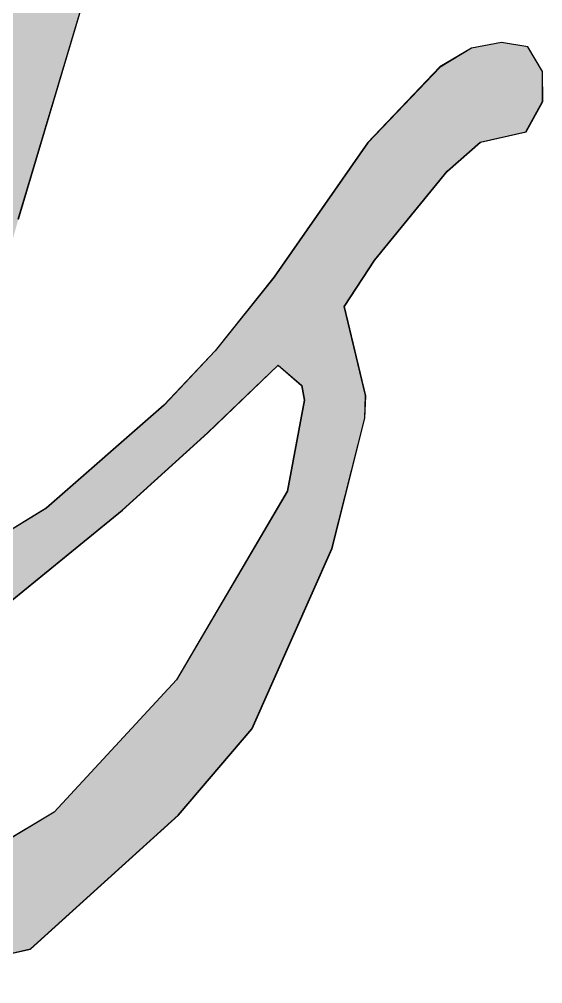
# Model space of a CAD drawing. Extents: x 695776 to 1250176, y 4443437 to 9025597.
# Drawn here: x 789873.6 to 790023.2, y 4485363 to 4485638.9 of the extents above; entities that cross this region are included whole.
import ezdxf

# ---------------------------------------------------------------- set-up
doc = ezdxf.new("R2010")
doc.units = 0
doc.header["$LTSCALE"] = 0.5
doc.layers.add('签名（新）', color=7, linetype='CONTINUOUS')

# ---------------------------------------------------------------- blocks, each defined once
blk = doc.blocks.new('q')
at = {"layer": '签名（新）'}
h = blk.add_hatch(color=256, dxfattribs=at)
h.paths.add_polyline_path([(552108.22, 5549764.338), (552111.77, 5549767.227), (552113.777, 5549769.053), (552115.436, 5549770.647), (552115.992, 5549770.167), (552116.051, 5549769.824), (552115.655, 5549767.677), (552113.042, 5549763.228), (552110.164, 5549760.111), (552108.936, 5549759.373), (552108.023, 5549759.914), (552107.469, 5549761.284), (552107.457, 5549762.695)], flags=16)
h.paths.add_polyline_path([(552075.956, 5549785.094), (552077.516, 5549784.691), (552078.314, 5549783.702), (552078.561, 5549776.879), (552077.394, 5549776.001), (552068.237, 5549774.261), (552068.201, 5549773.02), (552067.865, 5549771.945), (552078.536, 5549773.915), (552078.441, 5549772.835), (552078.061, 5549770.724), (552075.726, 5549764.656), (552074.59, 5549761.544), (552073.234, 5549759.98), (552073.01, 5549758.446), (552073.949, 5549757.832), (552075.293, 5549758.026), (552076.547, 5549759.593), (552082.055, 5549764.992), (552083.878, 5549767.695), (552085.775, 5549771.303), (552087.697, 5549775.644), (552088.781, 5549775.693), (552089.647, 5549774.798), (552089.276, 5549773.137), (552088.071, 5549765.961), (552087.056, 5549763.18), (552086.565, 5549761.36), (552086.894, 5549760.247), (552088.241, 5549760.201), (552089.311, 5549761.021), (552090.119, 5549762.9), (552091.666, 5549767.874), (552093.586, 5549771.16), (552095.68, 5549774.527), (552098.572, 5549778.478), (552099.561, 5549778.444), (552099.795, 5549777.81), (552099.37, 5549772.722), (552098.634, 5549769.019), (552098.106, 5549766.944), (552097.946, 5549765.618), (552098.527, 5549764.761), (552099.408, 5549764.921), (552101.03, 5549766.654), (552104.555, 5549772.811), (552107.476, 5549778.038), (552108.209, 5549778.28), (552108.646, 5549777.694), (552106.349, 5549769.801), (552105.471, 5549765.386), (552105.472, 5549764.19), (552105.114, 5549763.558), (552094.187, 5549756.013), (552090.759, 5549753.601), (552088.173, 5549752.066), (552086.205, 5549751.799), (552085.797, 5549751.05), (552086.034, 5549749.61), (552088.116, 5549750.397), (552092.292, 5549752.307), (552103.614, 5549760.281), (552104.884, 5549761.097), (552105.55, 5549761.211), (552105.737, 5549760.891), (552105.714, 5549759.132), (552105.99, 5549757.908), (552106.355, 5549756.997), (552107.872, 5549756.496), (552109.605, 5549756.886), (552113.084, 5549760.038), (552114.822, 5549762.078), (552116.705, 5549766.322), (552117.477, 5549769.394), (552117.496, 5549769.927), (552116.995, 5549772.029), (552117.709, 5549773.122), (552119.419, 5549775.221), (552120.199, 5549775.899), (552121.274, 5549776.148), (552121.663, 5549776.863), (552121.661, 5549777.564), (552121.316, 5549778.148), (552120.695, 5549778.247), (552119.988, 5549778.115), (552119.245, 5549777.673), (552117.545, 5549775.886), (552115.337, 5549772.718), (552113.953, 5549770.987), (552112.75, 5549769.705), (552109.976, 5549767.277), (552107.819, 5549765.945), (552107.675, 5549766.887), (552107.547, 5549767.931), (552109.32, 5549774.09), (552110.887, 5549779.347), (552112.305, 5549784.341), (552112.113, 5549785.45), (552111.375, 5549786.264), (552110.521, 5549786.136), (552109.906, 5549785.638), (552108.317, 5549782.786), (552102.197, 5549771.947), (552101.347, 5549771.696), (552100.846, 5549772.274), (552101.875, 5549780.12), (552101.009, 5549781.71), (552099.779, 5549782.072), (552097.353, 5549780.079), (552091.9, 5549772.047), (552091.227, 5549772.07), (552090.983, 5549774.275), (552090.888, 5549776.687), (552088.368, 5549777.659), (552081.021, 5549776.94), (552080.741, 5549782.523), (552080.148, 5549785.284), (552078.92, 5549786.231), (552077.843, 5549787.016), (552076.592, 5549787.295), (552075.638, 5549787.052), (552075.172, 5549786.084)])
h.paths.add_polyline_path([(552081.102, 5549774.925), (552084.928, 5549775.408), (552085.871, 5549775.13), (552083.32, 5549769.725), (552078.518, 5549763.759), (552077.836, 5549763.822), (552077.667, 5549765.223), (552078.683, 5549767.981), (552079.968, 5549771.404), (552080.326, 5549773.786)], flags=16)
h = blk.add_hatch(color=256, dxfattribs=at)
h.paths.add_polyline_path([(552108.225, 5549764.337), (552111.775, 5549767.227), (552113.783, 5549769.052), (552115.442, 5549770.646), (552115.997, 5549770.167), (552116.056, 5549769.823), (552115.66, 5549767.676), (552113.048, 5549763.227), (552110.169, 5549760.111), (552108.941, 5549759.372), (552108.028, 5549759.914), (552107.474, 5549761.283), (552107.462, 5549762.695)], flags=16)
h.paths.add_polyline_path([(552075.961, 5549785.093), (552077.522, 5549784.69), (552078.319, 5549783.702), (552078.567, 5549776.878), (552077.399, 5549776), (552068.242, 5549774.261), (552068.206, 5549773.019), (552067.87, 5549771.944), (552078.541, 5549773.914), (552078.447, 5549772.834), (552078.066, 5549770.723), (552075.731, 5549764.655), (552074.595, 5549761.543), (552073.239, 5549759.979), (552073.015, 5549758.446), (552073.954, 5549757.831), (552075.298, 5549758.025), (552076.552, 5549759.592), (552082.06, 5549764.991), (552083.883, 5549767.694), (552085.78, 5549771.302), (552087.702, 5549775.643), (552088.786, 5549775.693), (552089.653, 5549774.797), (552089.282, 5549773.136), (552088.076, 5549765.96), (552087.061, 5549763.179), (552086.57, 5549761.359), (552086.899, 5549760.246), (552088.246, 5549760.2), (552089.316, 5549761.02), (552090.125, 5549762.899), (552091.671, 5549767.873), (552093.591, 5549771.16), (552095.685, 5549774.526), (552098.577, 5549778.477), (552099.566, 5549778.443), (552099.8, 5549777.809), (552099.376, 5549772.722), (552098.639, 5549769.018), (552098.111, 5549766.943), (552097.951, 5549765.617), (552098.532, 5549764.76), (552099.413, 5549764.92), (552101.035, 5549766.653), (552104.56, 5549772.81), (552107.482, 5549778.038), (552108.214, 5549778.279), (552108.651, 5549777.693), (552106.354, 5549769.8), (552105.476, 5549765.386), (552105.477, 5549764.189), (552105.119, 5549763.557), (552094.192, 5549756.013), (552090.764, 5549753.6), (552088.178, 5549752.065), (552086.21, 5549751.799), (552085.802, 5549751.049), (552086.039, 5549749.609), (552088.121, 5549750.397), (552092.297, 5549752.306), (552103.619, 5549760.28), (552104.889, 5549761.096), (552105.555, 5549761.21), (552105.742, 5549760.89), (552105.719, 5549759.131), (552105.995, 5549757.907), (552106.36, 5549756.996), (552107.877, 5549756.495), (552109.61, 5549756.885), (552113.089, 5549760.037), (552114.827, 5549762.077), (552116.71, 5549766.321), (552117.483, 5549769.393), (552117.501, 5549769.926), (552117, 5549772.028), (552117.714, 5549773.121), (552119.425, 5549775.22), (552120.204, 5549775.899), (552121.279, 5549776.148), (552121.668, 5549776.862), (552121.666, 5549777.564), (552121.321, 5549778.147), (552120.7, 5549778.246), (552119.994, 5549778.114), (552119.25, 5549777.672), (552117.55, 5549775.885), (552115.342, 5549772.717), (552113.958, 5549770.986), (552112.755, 5549769.704), (552109.981, 5549767.277), (552107.824, 5549765.945), (552107.68, 5549766.887), (552107.552, 5549767.93), (552109.325, 5549774.089), (552110.892, 5549779.347), (552112.31, 5549784.34), (552112.118, 5549785.449), (552111.38, 5549786.263), (552110.526, 5549786.135), (552109.911, 5549785.637), (552108.323, 5549782.785), (552102.202, 5549771.947), (552101.352, 5549771.696), (552100.851, 5549772.273), (552101.881, 5549780.119), (552101.014, 5549781.709), (552099.784, 5549782.071), (552097.358, 5549780.078), (552091.905, 5549772.046), (552091.232, 5549772.069), (552090.988, 5549774.274), (552090.893, 5549776.686), (552088.373, 5549777.658), (552081.026, 5549776.939), (552080.746, 5549782.523), (552080.153, 5549785.283), (552078.925, 5549786.231), (552077.848, 5549787.015), (552076.597, 5549787.294), (552075.643, 5549787.051), (552075.177, 5549786.083)])
h.paths.add_polyline_path([(552081.107, 5549774.924), (552084.933, 5549775.407), (552085.876, 5549775.129), (552083.325, 5549769.724), (552078.523, 5549763.758), (552077.842, 5549763.821), (552077.672, 5549765.222), (552078.688, 5549767.98), (552079.973, 5549771.404), (552080.331, 5549773.785)], flags=16)
for p, q in [((552109.32, 5549774.09, 771.644), (552110.887, 5549779.347, 771.644)), ((552109.325, 5549774.089, 771.644), (552110.892, 5549779.347, 771.644)), ((552120.695, 5549778.247, 771.644), (552119.988, 5549778.115, 771.644)), ((552120.7, 5549778.246, 771.644), (552119.994, 5549778.114, 771.644)), ((552121.316, 5549778.148, 771.644), (552120.695, 5549778.247, 771.644)), ((552121.321, 5549778.147, 771.644), (552120.7, 5549778.246, 771.644)), ((552121.661, 5549777.564, 771.644), (552121.316, 5549778.148, 771.644)), ((552121.666, 5549777.564, 771.644), (552121.321, 5549778.147, 771.644)), ((552119.988, 5549778.115, 771.644), (552119.245, 5549777.673, 771.644)), ((552119.994, 5549778.114, 771.644), (552119.25, 5549777.672, 771.644)), ((552119.245, 5549777.673, 771.644), (552117.545, 5549775.886, 771.644)), ((552119.25, 5549777.672, 771.644), (552117.55, 5549775.885, 771.644)), ((552121.663, 5549776.863, 771.644), (552121.661, 5549777.564, 771.644)), ((552121.668, 5549776.862, 771.644), (552121.666, 5549777.564, 771.644)), ((552121.274, 5549776.148, 771.644), (552121.663, 5549776.863, 771.644)), ((552121.279, 5549776.148, 771.644), (552121.668, 5549776.862, 771.644)), ((552120.199, 5549775.899, 771.644), (552121.274, 5549776.148, 771.644)), ((552120.204, 5549775.899, 771.644), (552121.279, 5549776.148, 771.644)), ((552117.545, 5549775.886, 771.644), (552115.337, 5549772.718, 771.644)), ((552117.55, 5549775.885, 771.644), (552115.342, 5549772.717, 771.644)), ((552119.419, 5549775.221, 771.644), (552120.199, 5549775.899, 771.644)), ((552119.425, 5549775.22, 771.644), (552120.204, 5549775.899, 771.644)), ((552117.709, 5549773.122, 771.644), (552119.419, 5549775.221, 771.644)), ((552117.714, 5549773.121, 771.644), (552119.425, 5549775.22, 771.644)), ((552116.995, 5549772.029, 771.644), (552117.709, 5549773.122, 771.644)), ((552117, 5549772.028, 771.644), (552117.714, 5549773.121, 771.644)), ((552115.337, 5549772.718, 771.644), (552113.953, 5549770.987, 771.644)), ((552115.342, 5549772.717, 771.644), (552113.958, 5549770.986, 771.644)), ((552117.496, 5549769.927, 771.644), (552116.995, 5549772.029, 771.644)), ((552117.501, 5549769.926, 771.644), (552117, 5549772.028, 771.644)), ((552113.953, 5549770.987, 771.644), (552112.75, 5549769.705, 771.644)), ((552113.958, 5549770.986, 771.644), (552112.755, 5549769.704, 771.644)), ((552113.777, 5549769.053, 771.644), (552115.436, 5549770.647, 771.644)), ((552113.783, 5549769.052, 771.644), (552115.442, 5549770.646, 771.644)), ((552115.436, 5549770.647, 771.644), (552115.992, 5549770.167, 771.644)), ((552115.442, 5549770.646, 771.644), (552115.997, 5549770.167, 771.644)), ((552115.992, 5549770.167, 771.644), (552116.051, 5549769.824, 771.644)), ((552115.997, 5549770.167, 771.644), (552116.056, 5549769.823, 771.644)), ((552116.051, 5549769.824, 771.644), (552115.655, 5549767.677, 771.644)), ((552116.056, 5549769.823, 771.644), (552115.66, 5549767.676, 771.644)), ((552117.477, 5549769.394, 771.644), (552117.496, 5549769.927, 771.644)), ((552117.483, 5549769.393, 771.644), (552117.501, 5549769.926, 771.644)), ((552112.75, 5549769.705, 771.644), (552109.976, 5549767.277, 771.644)), ((552112.755, 5549769.704, 771.644), (552109.981, 5549767.277, 771.644)), ((552116.705, 5549766.322, 771.644), (552117.477, 5549769.394, 771.644)), ((552116.71, 5549766.321, 771.644), (552117.483, 5549769.393, 771.644)), ((552111.77, 5549767.227, 771.644), (552113.777, 5549769.053, 771.644)), ((552111.775, 5549767.227, 771.644), (552113.783, 5549769.052, 771.644)), ((552115.655, 5549767.677, 771.644), (552113.042, 5549763.228, 771.644)), ((552115.66, 5549767.676, 771.644), (552113.048, 5549763.227, 771.644)), ((552109.976, 5549767.277, 771.644), (552107.819, 5549765.945, 771.644)), ((552109.981, 5549767.277, 771.644), (552107.824, 5549765.945, 771.644)), ((552108.22, 5549764.338, 771.644), (552111.77, 5549767.227, 771.644)), ((552108.225, 5549764.337, 771.644), (552111.775, 5549767.227, 771.644)), ((552114.822, 5549762.078, 771.644), (552116.705, 5549766.322, 771.644)), ((552114.827, 5549762.077, 771.644), (552116.71, 5549766.321, 771.644)), ((552113.042, 5549763.228, 771.644), (552110.164, 5549760.111, 771.644)), ((552113.048, 5549763.227, 771.644), (552110.169, 5549760.111, 771.644)), ((552113.084, 5549760.038, 771.644), (552114.822, 5549762.078, 771.644)), ((552113.089, 5549760.037, 771.644), (552114.827, 5549762.077, 771.644)), ((552110.164, 5549760.111, 771.644), (552108.936, 5549759.373, 771.644)), ((552110.169, 5549760.111, 771.644), (552108.941, 5549759.372, 771.644)), ((552109.605, 5549756.886, 771.644), (552113.084, 5549760.038, 771.644)), ((552109.61, 5549756.885, 771.644), (552113.089, 5549760.037, 771.644)), ((552107.872, 5549756.496, 771.644), (552109.605, 5549756.886, 771.644)), ((552107.877, 5549756.495, 771.644), (552109.61, 5549756.885, 771.644))]:
    blk.add_line(p, q, dxfattribs=at)

msp = doc.modelspace()

# ---------------------------------------------------------------- block references
at = {"layer": '签名（新）', "xscale": 12.137451171875, "yscale": 12.137451171875, "zscale": 12.137451171875}
msp.add_blockref('q', (-5911326.5739, -62874530.3104, -9365.7914), dxfattribs=at)

doc.saveas('drawing.dxf')
